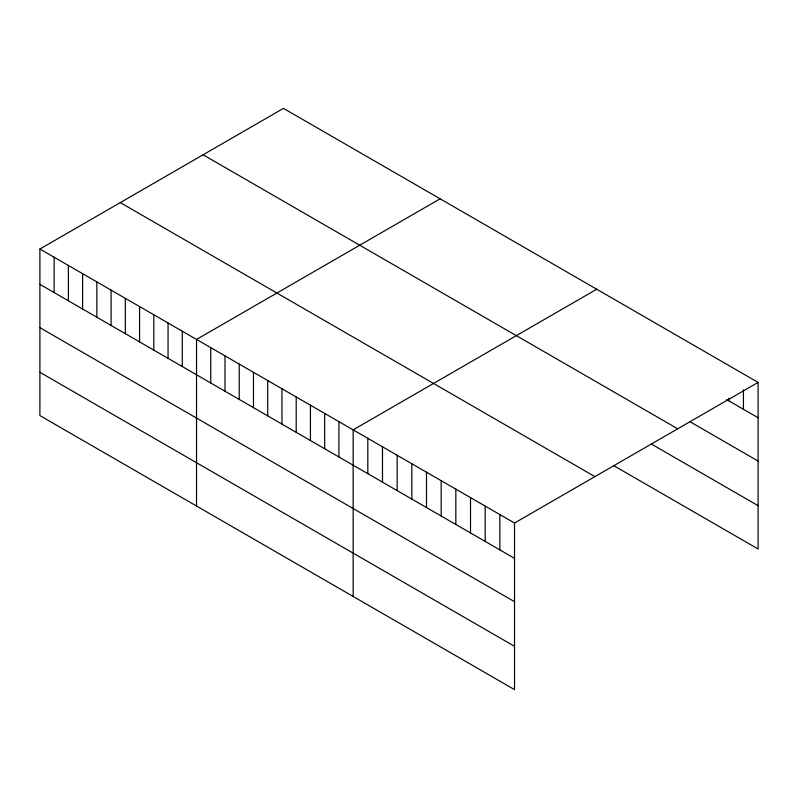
<?xml version="1.0" encoding="UTF-8"?>
<svg xmlns="http://www.w3.org/2000/svg" width="798" height="798" viewBox="0 0 798 798"><rect width="100%" height="100%" fill="white"/><g stroke="black" fill="none" stroke-linecap="round" stroke-linejoin="round"><path stroke-width="1.2" d="M39.9 249.016L514.52 523.029L514.52 689.622L39.9 415.598L39.9 249.016L283.48 108.378L758.1 382.402L758.1 548.984L613.492 465.503M440.107 198.812L196.527 339.439L196.527 506.022M596.724 289.235L353.155 429.863L353.155 596.445M514.52 523.029L758.1 382.402M726.669 399.589L758.1 417.733M689.991 421.723L758.1 461.054M203.101 154.792L677.721 428.815M651.218 443.967L758.1 505.673M120.279 202.602L594.899 476.625M39.9 284.347L514.52 558.361M39.9 327.659L514.52 601.682M39.9 372.287L514.52 646.3M743.427 389.773L743.427 409.264M728.764 398.362L728.764 400.796M499.847 514.56L499.847 549.892M485.184 506.092L485.184 541.423M470.511 497.623L470.511 532.954M455.838 489.154L455.838 524.486M441.174 480.685L441.174 516.017M426.501 472.216L426.501 507.548M411.828 463.748L411.828 499.079M397.165 455.279L397.165 490.61M382.491 446.8L382.491 482.142M367.818 438.331L367.818 473.673M338.911 421.643L338.911 456.975M324.676 413.424L324.676 448.755M310.432 405.204L310.432 440.536M296.198 396.985L296.198 432.317M281.953 388.766L281.953 424.097M267.719 380.546L267.719 415.878M253.475 372.317L253.475 407.658M239.24 364.097L239.24 399.429M225.006 355.878L225.006 391.21M210.762 347.659L210.762 382.99M182.283 331.22L182.283 366.551M168.049 323L168.049 358.332M153.805 314.781L153.805 350.113M139.57 306.552L139.57 341.893M125.336 298.332L125.336 333.674M111.092 290.113L111.092 325.444M96.857 281.894L96.857 317.225M82.613 273.674L82.613 309.006M68.379 265.455L68.379 300.786M54.134 257.235L54.134 292.567"/></g></svg>
